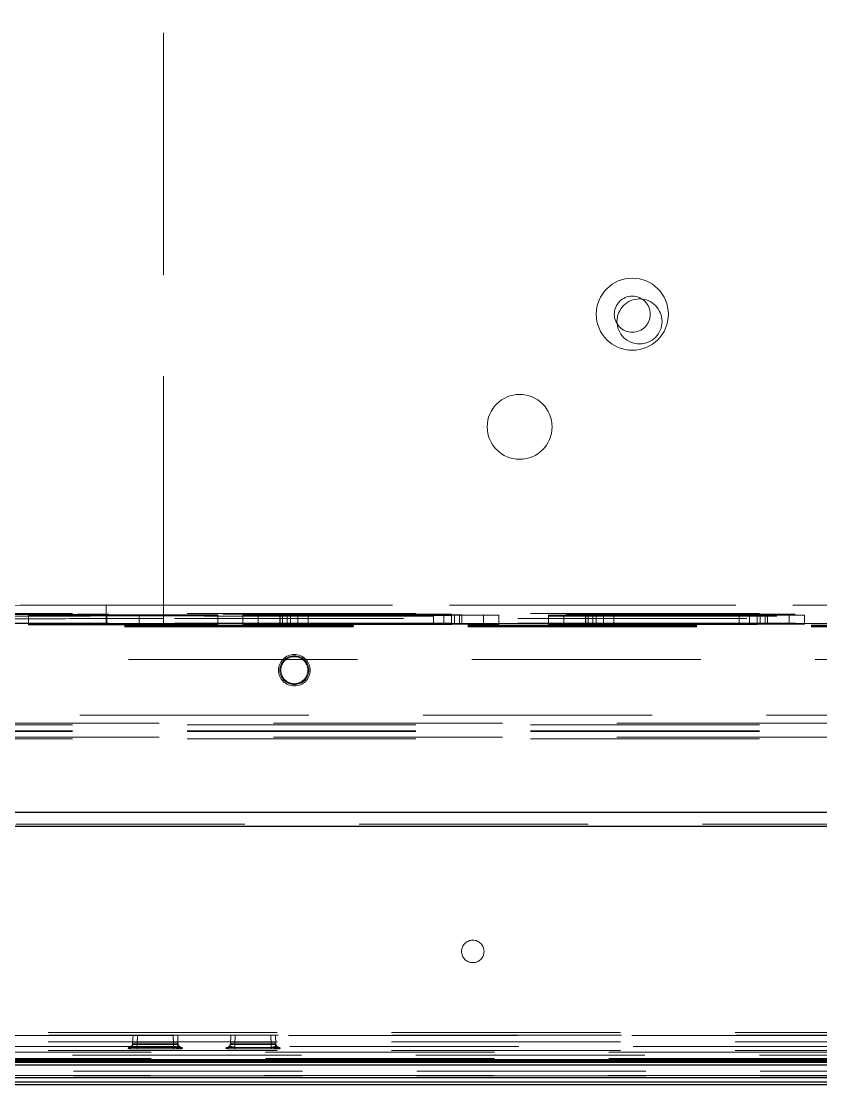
# Model space of a CAD drawing. Header units: millimetres. Extents: x 108 to 5832, y 144 to 4056.
# Drawn here: x 1188.7 to 1277.4, y 1377.6 to 1495.6 of the extents above; entities that cross this region are included whole.
import ezdxf

# ---------------------------------------------------------------- set-up
doc = ezdxf.new("R2010")
doc.units = ezdxf.units.MM
doc.header["$LTSCALE"] = 20
doc.linetypes.add('HIDDEN', pattern=[1.905, 1.27, -0.635])

msp = doc.modelspace()

# ---------------------------------------------------------------- linework, layer by layer
at = {"color": 1, "linetype": 'HIDDEN', "lineweight": 18}
for p, q in [((1204.5, 1429.34), (1204.5, 1583.78)), ((1204.5, 1430.82), (1204.5, 1582.35)), ((1198.11, 1430.82), (1388.89, 1430.82)), ((1198.11, 1430.82), (1198.11, 1428.82)), ((1204.5, 1430.82), (1383.5, 1430.82)), ((1169, 1429.91), (1419, 1429.91)), ((1170.95, 1429.61), (1416.06, 1429.61)), ((1189.5, 1429.74), (1198.2, 1429.74)), ((1189.5, 1429.66), (1189.5, 1429.74)), ((1210.5, 1429.66), (1189.5, 1429.66)), ((1189.5, 1429.66), (1189.5, 1428.66)), ((1388.87, 1429.81), (1198.13, 1429.81)), ((1198.13, 1429.81), (1198.13, 1428.81)), ((1198.2, 1429.77), (1201.8, 1429.77)), ((1198.2, 1429.74), (1198.2, 1429.77)), ((1198.2, 1428.74), (1198.2, 1429.74)), ((1201.8, 1429.77), (1201.8, 1429.74)), ((1201.8, 1429.74), (1210.5, 1429.74)), ((1201.8, 1428.74), (1201.8, 1429.74)), ((1204.5, 1429.34), (1204.5, 1428.84)), ((1383.5, 1429.34), (1204.5, 1429.34)), ((1210.5, 1429.74), (1210.5, 1429.66)), ((1210.5, 1428.66), (1210.5, 1429.66)), ((1213.3, 1429.72), (1213.3, 1428.72)), ((1215, 1429.73), (1217.68, 1429.73)), ((1215, 1428.73), (1215, 1429.73)), ((1218.22, 1429.7), (1215, 1429.7)), ((1215, 1428.7), (1215, 1429.7)), ((1217.4, 1429.75), (1217.4, 1428.75)), ((1217.68, 1429.73), (1217.43, 1429.75)), ((1217.43, 1429.75), (1217.43, 1428.75)), ((1217.68, 1428.73), (1217.68, 1429.73)), ((1218.58, 1429.68), (1218.22, 1429.7)), ((1218.22, 1428.7), (1218.22, 1429.7)), ((1218.58, 1428.68), (1218.58, 1429.68)), ((1219.4, 1429.77), (1235.6, 1429.77)), ((1219.4, 1428.77), (1219.4, 1429.77)), ((1234.45, 1429.67), (1220.55, 1429.67)), ((1220.55, 1428.67), (1220.55, 1429.67)), ((1234.45, 1428.67), (1234.45, 1429.67)), ((1235.6, 1428.77), (1235.6, 1429.77)), ((1236.78, 1429.7), (1236.43, 1429.68)), ((1236.43, 1428.68), (1236.43, 1429.68)), ((1240, 1429.7), (1236.78, 1429.7)), ((1236.78, 1428.7), (1236.78, 1429.7)), ((1237.58, 1429.75), (1237.32, 1429.73)), ((1237.32, 1429.73), (1240, 1429.73)), ((1237.32, 1428.73), (1237.32, 1429.73)), ((1237.58, 1428.75), (1237.58, 1429.75)), ((1237.6, 1428.75), (1237.6, 1429.75)), ((1240, 1428.73), (1240, 1429.73)), ((1240, 1428.7), (1240, 1429.7)), ((1241.7, 1428.72), (1241.7, 1429.72)), ((1247.21, 1429.72), (1247.21, 1428.72)), ((1248.91, 1429.73), (1251.59, 1429.73)), ((1248.91, 1428.73), (1248.91, 1429.73)), ((1252.13, 1429.7), (1248.91, 1429.7)), ((1248.91, 1428.7), (1248.91, 1429.7)), ((1251.31, 1429.75), (1251.31, 1428.75)), ((1251.59, 1429.73), (1251.34, 1429.75)), ((1251.34, 1429.75), (1251.34, 1428.75)), ((1251.59, 1428.73), (1251.59, 1429.73)), ((1252.49, 1429.68), (1252.13, 1429.7)), ((1252.13, 1428.7), (1252.13, 1429.7)), ((1252.49, 1428.68), (1252.49, 1429.68)), ((1253.31, 1429.77), (1269.51, 1429.77)), ((1253.31, 1428.77), (1253.31, 1429.77)), ((1268.36, 1429.67), (1254.46, 1429.67)), ((1254.46, 1428.67), (1254.46, 1429.67)), ((1268.36, 1428.67), (1268.36, 1429.67)), ((1269.51, 1428.77), (1269.51, 1429.77)), ((1270.69, 1429.7), (1270.34, 1429.68)), ((1270.34, 1428.68), (1270.34, 1429.68)), ((1273.91, 1429.7), (1270.69, 1429.7)), ((1270.69, 1428.7), (1270.69, 1429.7)), ((1271.49, 1429.75), (1271.23, 1429.73)), ((1271.23, 1429.73), (1273.91, 1429.73)), ((1271.23, 1428.73), (1271.23, 1429.73)), ((1271.49, 1428.75), (1271.49, 1429.75)), ((1271.51, 1428.75), (1271.51, 1429.75)), ((1273.91, 1428.73), (1273.91, 1429.73)), ((1273.91, 1428.7), (1273.91, 1429.7)), ((1275.61, 1428.72), (1275.61, 1429.72)), ((1416.11, 1428.61), (1170.9, 1428.61)), ((1416.05, 1428.51), (1170.95, 1428.51)), ((1416.05, 1428.41), (1170.95, 1428.41)), ((1416.05, 1428.61), (1170.96, 1428.61)), ((1198.2, 1428.74), (1189.5, 1428.74)), ((1189.5, 1428.66), (1210.5, 1428.66)), ((1388.89, 1428.82), (1198.11, 1428.82)), ((1198.13, 1428.81), (1388.87, 1428.81)), ((1201.8, 1428.77), (1198.2, 1428.77)), ((1210.5, 1428.74), (1201.8, 1428.74)), ((1383.5, 1428.84), (1204.5, 1428.84)), ((1217.68, 1428.73), (1215, 1428.73)), ((1215, 1428.7), (1218.22, 1428.7)), ((1217.43, 1428.75), (1217.68, 1428.73)), ((1218.22, 1428.7), (1218.58, 1428.68)), ((1235.6, 1428.77), (1219.4, 1428.77)), ((1220.55, 1428.67), (1234.45, 1428.67)), ((1236.43, 1428.68), (1236.78, 1428.7)), ((1236.78, 1428.7), (1240, 1428.7)), ((1237.32, 1428.73), (1237.58, 1428.75)), ((1240, 1428.73), (1237.32, 1428.73)), ((1251.59, 1428.73), (1248.91, 1428.73)), ((1248.91, 1428.7), (1252.13, 1428.7)), ((1251.34, 1428.75), (1251.59, 1428.73)), ((1252.13, 1428.7), (1252.49, 1428.68)), ((1269.51, 1428.77), (1253.31, 1428.77)), ((1254.46, 1428.67), (1268.36, 1428.67)), ((1270.34, 1428.68), (1270.69, 1428.7)), ((1270.69, 1428.7), (1273.91, 1428.7)), ((1271.23, 1428.73), (1271.49, 1428.75)), ((1273.91, 1428.73), (1271.23, 1428.73)), ((1454.6, 1424.81), (1131.5, 1424.81)), ((1411.1, 1418.61), (1175.9, 1418.61)), ((1394.5, 1417.74), (1169, 1417.74)), ((1169, 1417.53), (1394.5, 1417.53)), ((1169, 1416.9), (1394.5, 1416.9)), ((1169, 1416.82), (1394.5, 1416.82)), ((1394.5, 1416.19), (1169, 1416.19)), ((1169, 1415.98), (1394.5, 1415.98)), ((1289.69, 1406.51), (1174, 1406.51)), ((1142.16, 1383.07), (1445.85, 1383.07)), ((1445.8, 1383.11), (1142.2, 1383.11)), ((1445.7, 1383.41), (1142.3, 1383.41)), ((1201.1, 1383.11), (1201.06, 1382.11)), ((1201.6, 1383.11), (1201.56, 1382.09)), ((1201.6, 1383.11), (1201.56, 1382.23)), ((1205.56, 1383.11), (1205.59, 1382.09)), ((1205.56, 1383.11), (1205.59, 1382.23)), ((1206.06, 1383.11), (1206.09, 1382.11)), ((1211.95, 1383.11), (1211.91, 1382.11)), ((1212.45, 1383.11), (1212.41, 1382.09)), ((1212.45, 1383.11), (1212.41, 1382.23)), ((1216.41, 1383.11), (1216.44, 1382.09)), ((1216.41, 1383.11), (1216.44, 1382.23)), ((1216.91, 1383.11), (1216.94, 1382.11)), ((1445.7, 1382.37), (1142.3, 1382.37)), ((1142.3, 1381.87), (1445.7, 1381.87)), ((1201.56, 1381.74), (1201.56, 1382.23)), ((1205.59, 1382.23), (1201.56, 1382.23)), ((1201.56, 1381.6), (1201.56, 1382.09)), ((1201.56, 1382.09), (1205.59, 1382.09)), ((1205.59, 1381.74), (1205.59, 1382.23)), ((1205.59, 1381.6), (1205.59, 1382.09)), ((1212.41, 1381.74), (1212.41, 1382.23)), ((1216.44, 1382.23), (1212.41, 1382.23)), ((1212.41, 1381.6), (1212.41, 1382.09)), ((1212.41, 1382.09), (1216.44, 1382.09)), ((1216.44, 1381.74), (1216.44, 1382.23)), ((1216.44, 1381.6), (1216.44, 1382.09)), ((1139.6, 1381.21), (1448.4, 1381.21)), ((1448.4, 1380.91), (1139.6, 1380.91)), ((1445.7, 1381.41), (1142.3, 1381.41)), ((1200.56, 1381.63), (1200.56, 1381.72)), ((1201.56, 1381.74), (1205.59, 1381.74)), ((1201.56, 1381.74), (1205.59, 1381.74)), ((1205.59, 1381.6), (1201.56, 1381.6)), ((1206.59, 1381.72), (1206.59, 1381.63)), ((1211.41, 1381.63), (1211.41, 1381.72)), ((1212.41, 1381.74), (1216.44, 1381.74)), ((1212.41, 1381.74), (1216.44, 1381.74)), ((1216.44, 1381.6), (1212.41, 1381.6)), ((1217.44, 1381.72), (1217.44, 1381.63)), ((1139.3, 1379.81), (1450.3, 1379.81)), ((1139.6, 1380.52), (1448.4, 1380.52)), ((1448.5, 1379.12), (1139.5, 1379.12)), ((1139.5, 1378.63), (1448.5, 1378.63)), ((1448.5, 1378.61), (1139.5, 1378.61))]:
    msp.add_line(p, q, dxfattribs=at)
at = {"color": 7, "linetype": 'Continuous', "lineweight": 25}
for p, q in [((1417.5, 1407.81), (1170.5, 1407.81)), ((1169, 1406.31), (1419, 1406.31)), ((1448.4, 1380.22), (1139.6, 1380.22)), ((1139.6, 1380.13), (1448.4, 1380.13)), ((1139.6, 1379.83), (1448.4, 1379.83)), ((1448.25, 1380.36), (1139.75, 1380.36)), ((1448.5, 1378.39), (1139.5, 1378.39)), ((1448.5, 1377.89), (1139.5, 1377.89)), ((1448.5, 1377.61), (1139.5, 1377.61))]:
    msp.add_line(p, q, dxfattribs=at)
at = {"color": 1, "linetype": 'HIDDEN', "lineweight": 18, "flags": 128}
for points in [[(1173.26, 1430.76), (1176.22, 1430.77), (1179.23, 1430.78), (1182.29, 1430.79), (1185.4, 1430.8), (1188.54, 1430.81), (1191.71, 1430.81), (1194.9, 1430.82), (1198.11, 1430.82)], [(1198.11, 1428.82), (1194.9, 1428.82), (1191.71, 1428.81), (1188.54, 1428.81), (1185.4, 1428.8), (1182.29, 1428.79), (1179.23, 1428.78), (1176.22, 1428.77), (1173.26, 1428.76)]]:
    msp.add_lwpolyline(points, dxfattribs=at)
at = {"color": 1, "linetype": 'HIDDEN', "lineweight": 18}
for centre, radius in [((1256.5, 1463.11), 4), ((1256.5, 1463.11), 2), ((1257.3, 1462.31), 2.5), ((1244, 1450.61), 3.6), ((1219, 1423.61), 1.75), ((1219, 1423.61), 1.6), ((1219, 1423.61), 1.5), ((1238.8, 1392.41), 1.25)]:
    msp.add_circle(centre, radius, dxfattribs=at)
for centre, start, end in [((1200.56, 1382.22), 269.9867, 357.9894), ((1200.56, 1382.13), 270.0106, 357.9729), ((1206.59, 1382.22), 182.0106, 270.0201), ((1206.59, 1382.13), 182.0162, 269.9935), ((1211.41, 1382.22), 269.9867, 357.9894), ((1211.41, 1382.13), 270.0065, 357.9838), ((1217.44, 1382.22), 182.0106, 270.0133), ((1217.44, 1382.13), 182.0162, 269.9935)]:
    msp.add_arc(centre, 0.5, start, end, dxfattribs=at)
for centre, major_axis, start_param, end_param in [((1204.5, 1430.16), (76.23, 0), 1.570796, 2.035478), ((1205, 1429.16), (75.23, 0), 1.662219, 2.003395), ((1215, 1429.72), (1.7, 0), 1.570796, 4.712389), ((1219.4, 1429.75), (2, 0), 1.570796, 3.299977), ((1220.55, 1429.69), (2, 0), 3.299977, 4.712389), ((1234.45, 1429.69), (2, 0), 4.712389, 6.124801), ((1235.6, 1429.75), (2, 0), 6.124801, 7.853982), ((1240, 1429.72), (1.7, 0), 4.712389, 7.853982), ((1248.91, 1429.72), (1.7, 0), 1.570796, 4.712389), ((1253.31, 1429.75), (2, 0), 1.570796, 3.299977), ((1254.46, 1429.69), (2, 0), 3.299977, 4.712389), ((1268.36, 1429.69), (2, 0), 4.712389, 6.124801), ((1269.51, 1429.75), (2, 0), 6.124801, 7.853982), ((1273.91, 1429.72), (1.7, 0), 4.712389, 7.853982), ((1205, 1428.16), (75.23, 0), 1.662219, 2.003395), ((1215, 1428.72), (1.7, 0), 1.570796, 4.712389), ((1219.4, 1428.75), (2, 0), 1.570796, 3.299977), ((1220.55, 1428.69), (2, 0), 3.299977, 4.712389), ((1234.45, 1428.69), (2, 0), 4.712389, 6.124801), ((1235.6, 1428.75), (2, 0), 6.124801, 7.853982), ((1240, 1428.72), (1.7, 0), 4.712389, 7.853982), ((1248.91, 1428.72), (1.7, 0), 1.570796, 4.712389), ((1253.31, 1428.75), (2, 0), 1.570796, 3.299977), ((1254.46, 1428.69), (2, 0), 3.299977, 4.712389), ((1268.36, 1428.69), (2, 0), 4.712389, 6.124801), ((1269.51, 1428.75), (2, 0), 6.124801, 7.853982), ((1273.91, 1428.72), (1.7, 0), 4.712389, 7.853982)]:
    msp.add_ellipse(centre, major_axis=major_axis, ratio=0.008727, start_param=start_param, end_param=end_param, dxfattribs=at)
for points, knots in [([(1204.5, 1429.34), (1201.58, 1429.34), (1195.72, 1429.33), (1187, 1429.32), (1178.4, 1429.3), (1172.95, 1429.28), (1170.21, 1429.27)], [0, 0, 0, 0, 0.246718, 0.495625, 0.746717, 1, 1, 1, 1]), ([(1170.43, 1428.77), (1173.12, 1428.78), (1178.48, 1428.8), (1186.99, 1428.82), (1195.68, 1428.83), (1201.56, 1428.84), (1204.5, 1428.84)], [0, 0, 0, 0, 0.250001, 0.500001, 0.749999, 1, 1, 1, 1]), ([(1201.02, 1382.02), (1201.02, 1381.99), (1201, 1381.93), (1201.09, 1381.86), (1201.25, 1381.82), (1201.41, 1381.79), (1201.51, 1381.78), (1201.56, 1381.78)], [0, 0, 0, 0, 0.218615, 0.455256, 0.714225, 0.85377, 1, 1, 1, 1]), ([(1201.56, 1382.23), (1201.53, 1382.23), (1201.45, 1382.22), (1201.35, 1382.22), (1201.26, 1382.21), (1201.17, 1382.21), (1201.08, 1382.2), (1201.07, 1382.2), (1201.06, 1382.2)], [0, 0, 0, 0, 0.143299, 0.281411, 0.414403, 0.542175, 0.781214, 1, 1, 1, 1]), ([(1201.06, 1382.11), (1201.06, 1382.11), (1201.07, 1382.1), (1201.11, 1382.09), (1201.2, 1382.08), (1201.36, 1382.08), (1201.49, 1382.08), (1201.56, 1382.09)], [0, 0, 0, 0, 0.135488, 0.264364, 0.501235, 0.748453, 1, 1, 1, 1]), ([(1206.09, 1382.2), (1206.08, 1382.2), (1206.07, 1382.2), (1205.99, 1382.21), (1205.89, 1382.21), (1205.8, 1382.22), (1205.7, 1382.22), (1205.63, 1382.23), (1205.59, 1382.23)], [0, 0, 0, 0, 0.218744, 0.457771, 0.585596, 0.71852, 0.856628, 1, 1, 1, 1]), ([(1205.59, 1382.09), (1205.66, 1382.08), (1205.79, 1382.08), (1205.96, 1382.08), (1206.05, 1382.09), (1206.09, 1382.1), (1206.09, 1382.11), (1206.09, 1382.11)], [0, 0, 0, 0, 0.251482, 0.498689, 0.735601, 0.864469, 1, 1, 1, 1]), ([(1205.59, 1381.78), (1205.64, 1381.78), (1205.74, 1381.79), (1205.91, 1381.82), (1206.06, 1381.86), (1206.15, 1381.93), (1206.14, 1381.99), (1206.13, 1382.02)], [0, 0, 0, 0, 0.146328, 0.285882, 0.544821, 0.781446, 1, 1, 1, 1]), ([(1206.13, 1381.93), (1206.13, 1381.93), (1206.12, 1381.92), (1206.1, 1381.92), (1206.05, 1381.91), (1206, 1381.91), (1205.98, 1381.91)], [0, 0, 0, 0, 0.033978, 0.355511, 0.677571, 1, 1, 1, 1]), ([(1206.2, 1381.76), (1206.18, 1381.78), (1206.14, 1381.83), (1206.09, 1381.92), (1206.06, 1382.01), (1206.06, 1382.07), (1206.06, 1382.1)], [0, 0, 0, 0, 0.262471, 0.519466, 0.766703, 1, 1, 1, 1]), ([(1211.87, 1382.02), (1211.87, 1381.99), (1211.85, 1381.93), (1211.94, 1381.86), (1212.1, 1381.82), (1212.26, 1381.79), (1212.36, 1381.78), (1212.41, 1381.78)], [0, 0, 0, 0, 0.218615, 0.455256, 0.714225, 0.85377, 1, 1, 1, 1]), ([(1212.41, 1382.23), (1212.38, 1382.23), (1212.3, 1382.22), (1212.2, 1382.22), (1212.11, 1382.21), (1212.02, 1382.21), (1211.93, 1382.2), (1211.92, 1382.2), (1211.91, 1382.2)], [0, 0, 0, 0, 0.143296, 0.281476, 0.4144, 0.542225, 0.781219, 1, 1, 1, 1]), ([(1211.91, 1382.11), (1211.91, 1382.11), (1211.92, 1382.1), (1211.96, 1382.09), (1212.05, 1382.08), (1212.21, 1382.08), (1212.34, 1382.08), (1212.41, 1382.09)], [0, 0, 0, 0, 0.135501, 0.264381, 0.501218, 0.748444, 1, 1, 1, 1]), ([(1216.94, 1382.2), (1216.93, 1382.2), (1216.92, 1382.2), (1216.84, 1382.21), (1216.74, 1382.21), (1216.65, 1382.22), (1216.55, 1382.22), (1216.48, 1382.23), (1216.44, 1382.23)], [0, 0, 0, 0, 0.2187444, 0.4577729, 0.5855981, 0.7185224, 0.8567036, 1, 1, 1, 1]), ([(1216.44, 1382.09), (1216.51, 1382.08), (1216.64, 1382.08), (1216.81, 1382.08), (1216.9, 1382.09), (1216.94, 1382.1), (1216.94, 1382.11), (1216.94, 1382.11)], [0, 0, 0, 0, 0.251486, 0.498696, 0.735612, 0.864459, 1, 1, 1, 1]), ([(1216.44, 1381.78), (1216.49, 1381.78), (1216.59, 1381.79), (1216.76, 1381.82), (1216.91, 1381.86), (1217, 1381.93), (1216.99, 1381.99), (1216.98, 1382.02)], [0, 0, 0, 0, 0.146328, 0.285882, 0.544821, 0.781446, 1, 1, 1, 1]), ([(1216.98, 1381.93), (1216.98, 1381.93), (1216.97, 1381.92), (1216.95, 1381.92), (1216.9, 1381.91), (1216.85, 1381.91), (1216.83, 1381.91)], [0, 0, 0, 0, 0.033993, 0.355488, 0.67756, 1, 1, 1, 1]), ([(1217.05, 1381.76), (1217.03, 1381.78), (1216.99, 1381.83), (1216.94, 1381.92), (1216.91, 1382.01), (1216.91, 1382.07), (1216.91, 1382.1)], [0, 0, 0, 0, 0.262459, 0.519513, 0.766693, 1, 1, 1, 1]), ([(1201.56, 1381.74), (1201.49, 1381.74), (1201.35, 1381.74), (1201.15, 1381.74), (1200.97, 1381.74), (1200.77, 1381.73), (1200.6, 1381.73), (1200.58, 1381.72), (1200.56, 1381.72)], [0, 0, 0, 0, 0.138017, 0.276049, 0.405424, 0.535131, 0.775964, 1, 1, 1, 1]), ([(1200.82, 1381.61), (1200.76, 1381.61), (1200.65, 1381.62), (1200.57, 1381.62), (1200.57, 1381.63), (1200.56, 1381.63)], [0, 0, 0, 0, 0.43183, 0.715832, 1, 1, 1, 1]), ([(1201.56, 1381.6), (1201.44, 1381.6), (1201.19, 1381.6), (1200.93, 1381.61), (1200.84, 1381.61), (1200.82, 1381.61)], [0, 0, 0, 0, 0.442693, 0.899831, 1, 1, 1, 1]), ([(1205.59, 1381.74), (1205.66, 1381.74), (1205.81, 1381.74), (1206.01, 1381.74), (1206.19, 1381.74), (1206.38, 1381.73), (1206.55, 1381.73), (1206.58, 1381.72), (1206.59, 1381.72)], [0, 0, 0, 0, 0.1375494, 0.2747612, 0.4042879, 0.5333754, 0.7747024, 1, 1, 1, 1]), ([(1206.31, 1381.61), (1206.3, 1381.61), (1206.22, 1381.61), (1205.97, 1381.6), (1205.72, 1381.6), (1205.59, 1381.6)], [0, 0, 0, 0, 0.065781, 0.540566, 1, 1, 1, 1]), ([(1205.85, 1381.74), (1205.89, 1381.72), (1205.96, 1381.68), (1206.08, 1381.64), (1206.22, 1381.61), (1206.31, 1381.61), (1206.36, 1381.61)], [0, 0, 0, 0, 0.23834, 0.484848, 0.738796, 1, 1, 1, 1]), ([(1206.59, 1381.63), (1206.59, 1381.63), (1206.58, 1381.62), (1206.51, 1381.62), (1206.39, 1381.61), (1206.31, 1381.61)], [0, 0, 0, 0, 0.27285, 0.544833, 1, 1, 1, 1]), ([(1211.41, 1381.72), (1211.43, 1381.72), (1211.45, 1381.73), (1211.62, 1381.73), (1211.82, 1381.74), (1212, 1381.74), (1212.2, 1381.74), (1212.34, 1381.74), (1212.41, 1381.74)], [0, 0, 0, 0, 0.224034, 0.464866, 0.594545, 0.723953, 0.861984, 1, 1, 1, 1]), ([(1211.67, 1381.61), (1211.61, 1381.61), (1211.5, 1381.62), (1211.42, 1381.62), (1211.42, 1381.63), (1211.41, 1381.63)], [0, 0, 0, 0, 0.43183, 0.715832, 1, 1, 1, 1]), ([(1212.41, 1381.6), (1212.29, 1381.6), (1212.04, 1381.6), (1211.78, 1381.61), (1211.69, 1381.61), (1211.67, 1381.61)], [0, 0, 0, 0, 0.442654, 0.899824, 1, 1, 1, 1]), ([(1216.44, 1381.74), (1216.51, 1381.74), (1216.66, 1381.74), (1216.86, 1381.74), (1217.04, 1381.74), (1217.23, 1381.73), (1217.4, 1381.73), (1217.43, 1381.72), (1217.44, 1381.72)], [0, 0, 0, 0, 0.137552, 0.274767, 0.404263, 0.533353, 0.774705, 1, 1, 1, 1]), ([(1217.16, 1381.61), (1217.15, 1381.61), (1217.07, 1381.61), (1216.82, 1381.6), (1216.57, 1381.6), (1216.44, 1381.6)], [0, 0, 0, 0, 0.065782, 0.540633, 1, 1, 1, 1]), ([(1216.7, 1381.74), (1216.74, 1381.72), (1216.81, 1381.68), (1216.93, 1381.64), (1217.07, 1381.61), (1217.16, 1381.61), (1217.21, 1381.61)], [0, 0, 0, 0, 0.23841, 0.484895, 0.73882, 1, 1, 1, 1]), ([(1217.44, 1381.63), (1217.44, 1381.63), (1217.43, 1381.62), (1217.35, 1381.62), (1217.24, 1381.61), (1217.16, 1381.61)], [0, 0, 0, 0, 0.2728681, 0.5448613, 1, 1, 1, 1])]:
    msp.add_open_spline(points, degree=3, knots=knots, dxfattribs=at)

doc.saveas('drawing.dxf')
